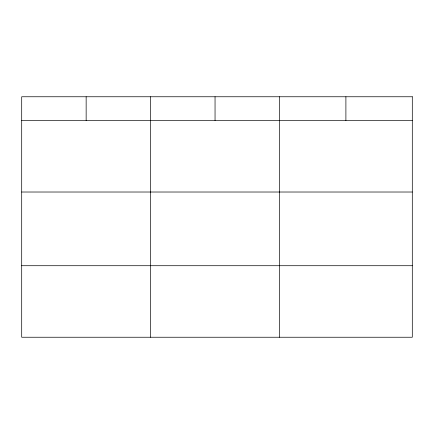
<?xml version="1.0" encoding="UTF-8"?>
<svg xmlns="http://www.w3.org/2000/svg" width="434" height="434" viewBox="0 0 434 434"><rect width="100%" height="100%" fill="white"/><g stroke="black" fill="none" stroke-linecap="round" stroke-linejoin="round"><path stroke-width="0.65" d="M21.7 120.495L412.3 120.495M21.7 192.018L412.3 192.018M21.7 265.716L412.3 265.716M345.898 96.76L345.898 120.495M279.496 96.76L279.496 337.24M215.047 96.76L215.047 120.495M150.598 96.76L150.598 337.24M86.149 96.76L86.149 120.495M412.3 96.76L21.7 96.76L21.7 337.24L412.3 337.24L412.3 96.76"/></g></svg>
